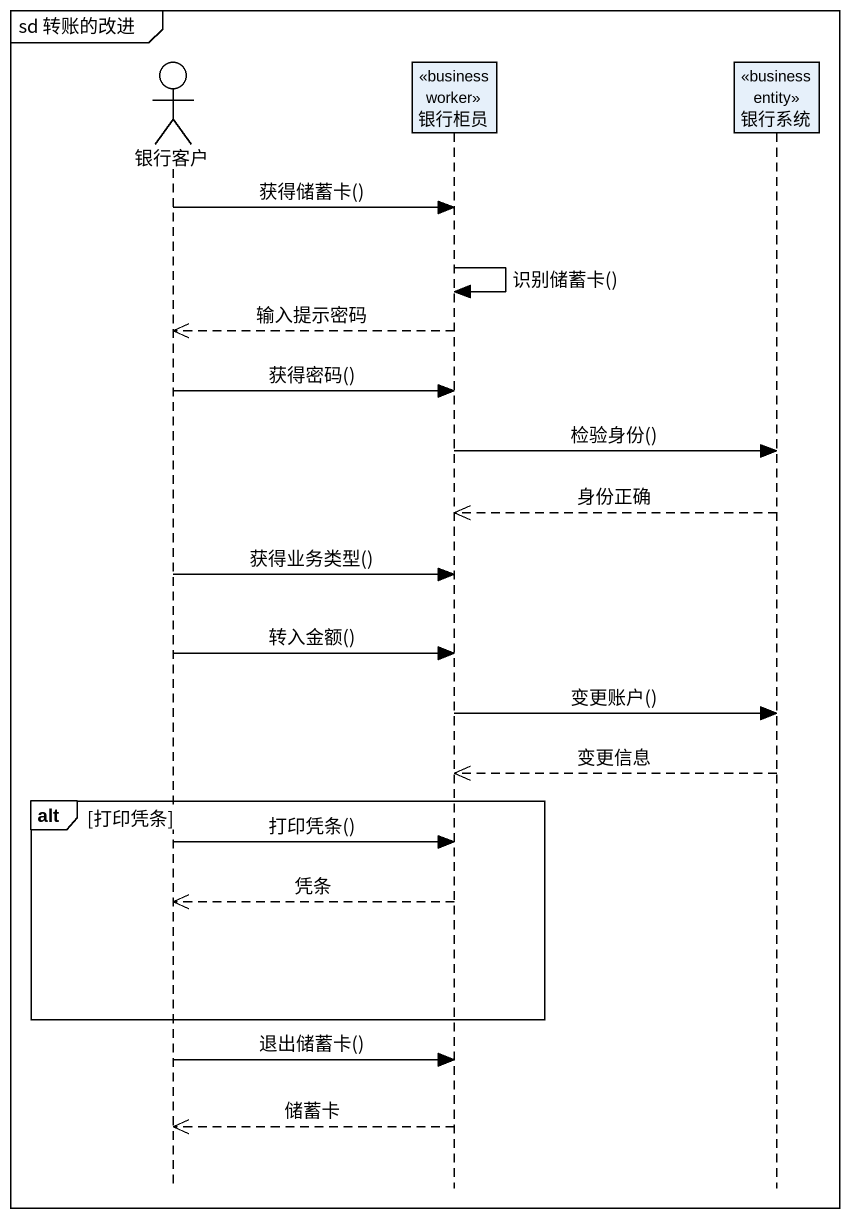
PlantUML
@startuml
mainframe sd 转账的改进
hide footbox
actor 银行客户
participant 银行柜员 <<business worker>>
participant 银行系统 <<business entity>>

银行客户 -> 银行柜员 : 获得储蓄卡()
银行柜员 -> 银行柜员 : 识别储蓄卡()
银行柜员 -->> 银行客户 : 输入提示密码
银行客户 -> 银行柜员 : 获得密码()
银行柜员 -> 银行系统 : 检验身份()
银行系统 -->> 银行柜员 : 身份正确
银行客户 -> 银行柜员 : 获得业务类型()
银行客户 -> 银行柜员 : 转入金额()
银行柜员 -> 银行系统 : 变更账户()
银行系统 -->> 银行柜员 : 变更信息
alt 打印凭条
  银行客户 -> 银行柜员 : 打印凭条()
  银行柜员 -->> 银行客户 : 凭条
end
银行客户 -> 银行柜员 : 退出储蓄卡()
银行柜员 -->> 银行客户 : 储蓄卡
@enduml
